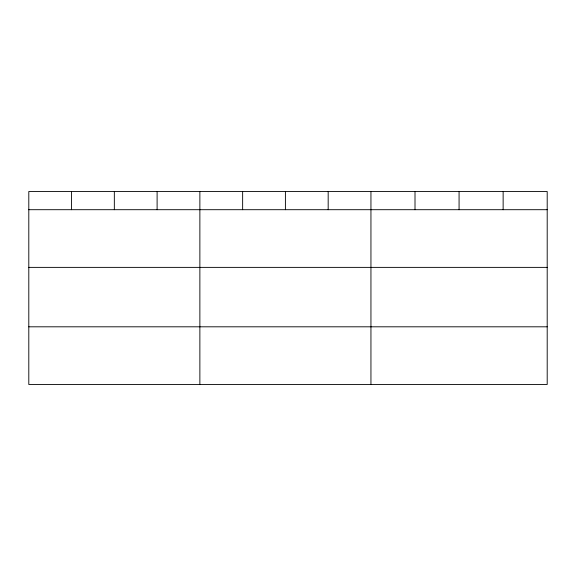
<?xml version="1.0" encoding="UTF-8"?>
<svg xmlns="http://www.w3.org/2000/svg" width="576" height="576" viewBox="0 0 576 576"><rect width="100%" height="100%" fill="white"/><g stroke="black" fill="none" stroke-linecap="round" stroke-linejoin="round"><path stroke-width="0.86" d="M547.2 267.379L547.2 191.52L28.8 191.52L28.8 384.48L547.2 384.48L547.2 267.379L28.8 267.379M28.8 209.7L547.2 209.7M28.8 326.808L547.2 326.808M503.136 191.52L503.136 209.7M459.072 191.52L459.072 209.7M415.008 191.52L415.008 209.7M370.944 191.52L370.944 384.48M328.176 191.52L328.176 209.7M285.408 191.52L285.408 209.7M242.64 191.52L242.64 209.7M199.872 191.52L199.872 384.48M157.104 191.52L157.104 209.7M114.336 191.52L114.336 209.7M71.568 191.52L71.568 209.7"/></g></svg>
